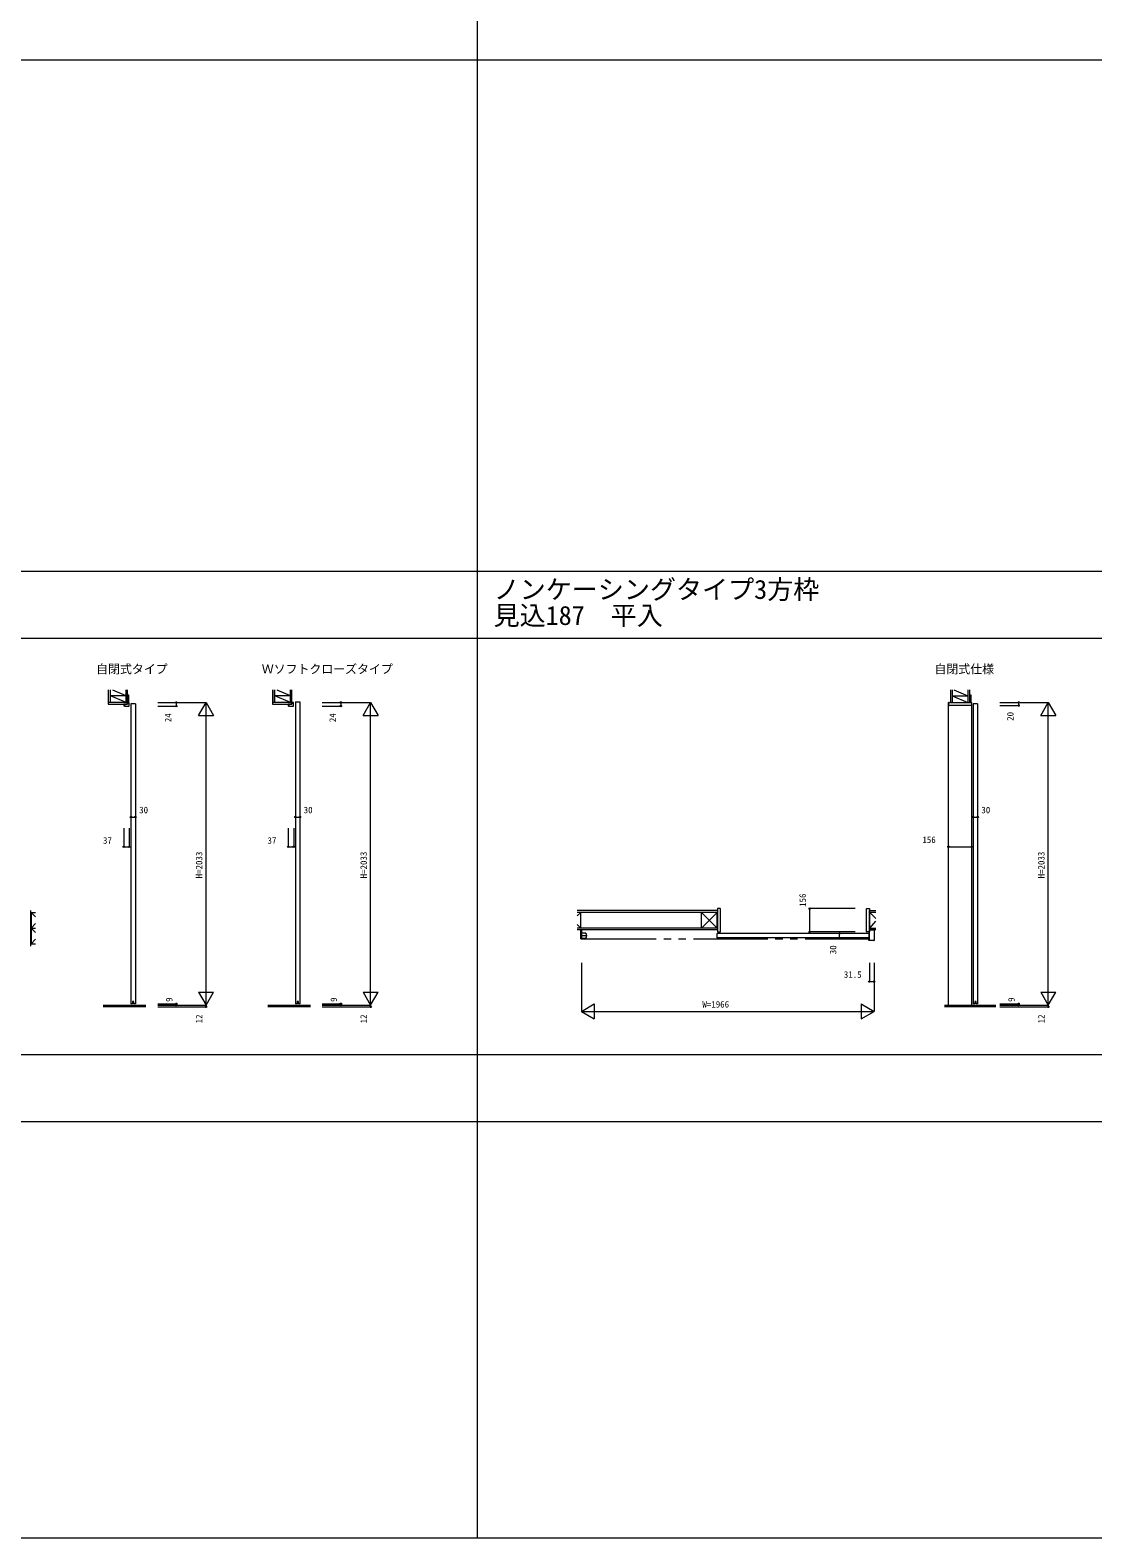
# Model space of a CAD drawing. Units: millimetres, scale not verified. Extents: x -14341 to 14341, y -10000 to 10000.
# Drawn here: x -5945 to 1192, y -10000 to 130 of the extents above; entities that cross this region are included whole.
import ezdxf
from ezdxf.enums import TextEntityAlignment as Align

# ---------------------------------------------------------------- set-up
doc = ezdxf.new("R2010")
doc.units = ezdxf.units.MM
doc.header["$LTSCALE"] = 50
doc.linetypes.add('USER1', pattern=[15, 10, -1, 1, -1, 1, -1])
doc.linetypes.add('USER2', pattern=[13, 10, -1, 1, -1])
for name, color, linetype, lineweight in [('0-0_0', 7, 'Continuous', 18), ('0-1_YKK_F1', 7, 'Continuous', 18), ('0-2_YKK_N1', 2, 'Continuous', 18), ('0-3_YKK_B1', 4, 'Continuous', 18), ('0-4_YKK_Z1', 7, 'Continuous', 18)]:
    doc.layers.add(name, color=color, linetype=linetype, lineweight=lineweight)
doc.styles.add('ＭＳ ゴシック', font='')
doc.styles.get('ＭＳ ゴシック').set_extended_font_data('MS Gothic')

msp = doc.modelspace()

# ---------------------------------------------------------------- linework, layer by layer
at = {"layer": '0-1_YKK_F1'}
for p, q in [((-2940.51, -10000), (-2940.51, 9500)), ((-14340.51, -70), (14159.49, -70)), ((-14340.51, -3505), (14159.49, -3505)), ((-14340.51, -3955), (14159.49, -3955)), ((-14340.51, -6752.5), (8459.49, -6752.5)), ((-14340.51, -7202.5), (8459.49, -7202.5)), ((-14340.51, -10000), (14340.51, -10000))]:
    msp.add_line(p, q, dxfattribs=at)
at = {"layer": '0-2_YKK_N1'}
for p, q in [((-5088.51, -4387.49), (-4763.51, -4387.49)), ((-5088.51, -4411.49), (-4963.51, -4411.49)), ((-4963.51, -4387.49), (-4963.51, -4411.49)), ((-4813.51, -4474.09), (-4763.51, -4387.49)), ((-4763.51, -6420.49), (-4763.51, -4387.49)), ((-4763.51, -4387.49), (-4713.51, -4474.09)), ((-3983.51, -4387.5), (-3658.51, -4387.5)), ((-3983.51, -4411.5), (-3858.51, -4411.5)), ((-3858.51, -4387.5), (-3858.51, -4411.5)), ((-3708.51, -4474.1), (-3658.51, -4387.5)), ((-3658.51, -6420.5), (-3658.51, -4387.5)), ((-3658.51, -4387.5), (-3608.51, -4474.1)), ((568.24, -4387.5), (893.24, -4387.5)), ((568.24, -4407.5), (693.24, -4407.5)), ((693.24, -4387.5), (693.24, -4407.5)), ((843.24, -4474.1), (893.24, -4387.5)), ((893.24, -6420.5), (893.24, -4387.5)), ((893.24, -4387.5), (943.24, -4474.1)), ((-4813.51, -4474.09), (-4713.51, -4474.09)), ((-3708.51, -4474.1), (-3608.51, -4474.1)), ((843.24, -4474.1), (943.24, -4474.1)), ((-5268.51, -5156.87), (-5238.51, -5156.87)), ((-4163.51, -5156.87), (-4133.51, -5156.87)), ((388.24, -5156.87), (418.24, -5156.87)), ((-5316.51, -5231.87), (-5316.51, -5356.87)), ((-5279.51, -5231.87), (-5279.51, -5356.87)), ((-4211.51, -5231.87), (-4211.51, -5356.87)), ((-4174.51, -5231.87), (-4174.51, -5356.87)), ((-5316.51, -5356.87), (-5279.51, -5356.87)), ((-4211.51, -5356.87), (-4174.51, -5356.87)), ((222.74, -5356.87), (378.74, -5356.87)), ((-708.76, -5928.5), (-708.76, -5772.5)), ((-403.76, -5772.5), (-708.76, -5772.5)), ((-403.76, -5928.5), (-708.76, -5928.5)), ((-508.76, -5969), (-508.76, -5939)), ((-2243.26, -6137.5), (-2243.26, -6462.5)), ((-277.26, -6137.5), (-277.26, -6462.5)), ((-4813.51, -6333.89), (-4713.51, -6333.89)), ((-4813.51, -6333.89), (-4713.51, -6333.89)), ((-4813.51, -6333.89), (-4763.51, -6420.49)), ((-4763.51, -6420.49), (-4713.51, -6333.89)), ((-3708.51, -6333.89), (-3608.51, -6333.89)), ((-3708.51, -6333.89), (-3608.51, -6333.89)), ((-3708.51, -6333.89), (-3658.51, -6420.5)), ((-3658.51, -6420.5), (-3608.51, -6333.89)), ((843.24, -6333.89), (943.24, -6333.89)), ((843.24, -6333.89), (943.24, -6333.89)), ((843.24, -6333.89), (893.24, -6420.5)), ((893.24, -6420.5), (943.24, -6333.89)), ((-5088.51, -6420.49), (-4763.51, -6420.49)), ((-5088.51, -6432.49), (-4763.51, -6432.49)), ((-4763.51, -6420.49), (-4763.51, -6432.49)), ((-3983.51, -6420.5), (-3658.51, -6420.5)), ((-3983.51, -6432.5), (-3658.51, -6432.5)), ((-3658.51, -6420.5), (-3658.51, -6432.5)), ((-2243.26, -6462.5), (-2156.66, -6412.5)), ((-2243.26, -6462.5), (-277.26, -6462.5)), ((-2243.26, -6462.5), (-2156.66, -6512.5)), ((-2156.66, -6412.5), (-2156.66, -6512.5)), ((-363.86, -6412.5), (-363.86, -6512.5)), ((-363.86, -6412.5), (-277.26, -6462.5)), ((-363.86, -6512.5), (-277.26, -6462.5)), ((568.24, -6420.5), (893.24, -6420.5)), ((568.24, -6432.5), (893.24, -6432.5)), ((893.24, -6420.5), (893.24, -6432.5))]:
    msp.add_line(p, q, dxfattribs=at)
for points in [[(-308.76, -6137.5), (-308.76, -6262.5), (-277.26, -6262.5)], [(-5088.51, -6411.49), (-4963.51, -6411.49), (-4963.51, -6420.49)], [(-3983.51, -6411.49), (-3858.51, -6411.49), (-3858.51, -6420.5)], [(568.24, -6411.49), (693.24, -6411.49), (693.24, -6420.5)]]:
    msp.add_lwpolyline(points, dxfattribs=at)
for centre in [(-4963.51, -4387.49), (-4963.51, -4411.49), (-3858.51, -4387.5), (-3858.51, -4411.5), (693.24, -4387.5), (693.24, -4407.5), (-5268.51, -5156.87), (-5238.51, -5156.87), (-4163.51, -5156.87), (-4133.51, -5156.87), (388.24, -5156.87), (418.24, -5156.87), (-5316.51, -5356.87), (-5279.51, -5356.87), (-4211.51, -5356.87), (-4174.51, -5356.87), (222.74, -5356.87), (378.74, -5356.87), (-708.76, -5772.5), (-708.76, -5928.5), (-508.76, -5939), (-508.76, -5969), (-308.76, -6262.5), (-277.26, -6262.5), (-4963.51, -6411.49), (-4963.51, -6420.49), (-4763.51, -6432.49), (-3858.51, -6411.49), (-3858.51, -6420.5), (-3658.51, -6432.5), (693.24, -6411.49), (693.24, -6420.5), (893.24, -6432.5)]:
    msp.add_circle(centre, 5, dxfattribs=at)
at = {"layer": '0-3_YKK_B1'}
for p, q in [((-5314.51, -4411.49), (-5311.51, -4411.49)), ((-5306.51, -4411.49), (-5281.51, -4411.49)), ((-5279.51, -4409.49), (-5279.51, -4389.49)), ((-5238.51, -4395.49), (-5268.51, -4395.49)), ((-5268.51, -4395.49), (-5268.51, -6411.49)), ((-5238.51, -4395.49), (-5238.51, -6411.49)), ((-4210.51, -4411.5), (-4207.51, -4411.5)), ((-4202.51, -4411.5), (-4177.51, -4411.5)), ((-4175.51, -4409.5), (-4175.51, -4389.5)), ((-4163.51, -4382.5), (-4133.51, -4382.5)), ((-4163.51, -4382.5), (-4163.51, -6411.49)), ((-4133.51, -4382.5), (-4133.51, -6411.49)), ((227.74, -4387.5), (222.74, -4387.5)), ((222.74, -6420.5), (222.74, -4387.5)), ((374.24, -4407.5), (227.24, -4407.5)), ((373.74, -4387.5), (378.74, -4387.5)), ((378.74, -6420.5), (378.74, -4387.5)), ((418.24, -4395.5), (388.24, -4395.5)), ((388.24, -4395.5), (388.24, -6411.5)), ((418.24, -4395.5), (418.24, -6411.5)), ((-1308.76, -5926.48), (-1308.76, -5774.48)), ((-328.76, -5926.5), (-328.76, -5774.5)), ((-2244.26, -5940.98), (-2244.26, -5966.99)), ((-2214.26, -5937.98), (-2241.26, -5937.98)), ((-2241.26, -5969.98), (-2214.26, -5969.98)), ((-2212.26, -5941.98), (-2212.26, -5939.98)), ((-2208.26, -5941.98), (-2212.26, -5941.98)), ((-2212.26, -5967.99), (-2212.26, -5965.98)), ((-1332.76, -5940.98), (-1330.76, -5938.98)), ((-1332.76, -5940.98), (-1332.76, -5966.98)), ((-1330.76, -5968.98), (-1332.76, -5966.98)), ((-312.26, -5939), (-1330.76, -5938.98)), ((-312.26, -5969), (-1330.76, -5968.98)), ((-312.26, -5939), (-310.26, -5941)), ((-312.26, -5969), (-310.26, -5967)), ((-310.26, -5967), (-310.26, -5941)), ((-279.26, -5987.5), (-311.26, -5987.5)), ((-5258.01, -6411.49), (-5268.51, -6411.49)), ((-5238.51, -6411.49), (-5249.01, -6411.49)), ((-4153.01, -6411.49), (-4163.51, -6411.49)), ((-4133.51, -6411.49), (-4144.01, -6411.49)), ((398.74, -6411.5), (388.24, -6411.5)), ((418.24, -6411.5), (407.74, -6411.5))]:
    msp.add_line(p, q, dxfattribs=at)
at = {"layer": '0-3_YKK_B1', "linetype": 'USER2'}
msp.add_line((-2247.26, -5953.98), (-2205.19, -5953.98), dxfattribs=at)
at = {"layer": '0-3_YKK_B1', "linetype": 'USER1'}
for p, q in [((-2245.76, -5976.18), (-2245.76, -5915.48)), ((-2245.76, -5976.18), (-2240.26, -5976.18)), ((-2240.26, -5976.18), (-2240.26, -5915.48)), ((-2240.26, -5974.98), (-308.76, -5975))]:
    msp.add_line(p, q, dxfattribs=at)
at = {"layer": '0-3_YKK_B1'}
for points in [[(-5291.01, -4338.49), (-5291.01, -4387.49), (-5282.01, -4387.49), (-5282.01, -4338.49)], [(365.74, -4338.5), (365.74, -4387.5), (374.74, -4387.5), (374.74, -4338.5)]]:
    msp.add_lwpolyline(points, close=True, dxfattribs=at)
for points in [[(-5281.51, -4387.49), (-5291.01, -4387.49), (-5291.01, -4397.49), (-5316.51, -4397.49), (-5316.51, -4409.49)], [(-4177.51, -4387.5), (-4187.01, -4387.5), (-4187.01, -4397.5), (-4212.51, -4397.5), (-4212.51, -4409.5)], [(225.24, -4405.5), (225.24, -4387.5), (376.24, -4387.5), (376.24, -4405.5)], [(-1310.76, -5772.48), (-1328.76, -5772.48), (-1328.76, -5928.48), (-1310.76, -5928.48)], [(-326.76, -5772.5), (-308.76, -5772.5), (-308.76, -5928.5), (-326.76, -5928.5)], [(-2212.26, -5965.98), (-2208.26, -5965.98), (-2208.26, -5941.98)], [(-313.26, -5985.5), (-313.26, -5979.5), (-312.76, -5979), (-308.76, -5979), (-308.76, -5915.5), (-277.26, -5915.5), (-277.26, -5985.5)], [(-5249.01, -6411.49), (-5249.01, -6395.49), (-5258.01, -6395.49), (-5258.01, -6411.49)], [(-4144.01, -6411.49), (-4144.01, -6395.49), (-4153.01, -6395.49), (-4153.01, -6411.49)], [(407.74, -6411.5), (407.74, -6395.5), (398.74, -6395.5), (398.74, -6411.5)]]:
    msp.add_lwpolyline(points, dxfattribs=at)
for centre, radius, start, end in [((-5314.51, -4409.49), 2, 180, 270), ((-5309.01, -4411.49), 2.5, 0, 180), ((-5281.51, -4389.49), 2, 0, 90), ((-5281.51, -4409.49), 2, 270, 0), ((-4210.51, -4409.5), 2, 180, 270), ((-4205.01, -4411.5), 2.5, 0, 180), ((-4177.51, -4389.5), 2, 0, 90), ((-4177.51, -4409.5), 2, 270, 0), ((227.24, -4405.5), 2, 180, 270), ((374.24, -4405.5), 2, 270, 0), ((-1310.76, -5774.48), 2, 0, 90), ((-326.76, -5774.5), 2, 90, 180), ((-2241.26, -5940.98), 2.99, 89.96782, 180.03218), ((-2241.26, -5966.99), 2.99, 179.96782, 270.03218), ((-2214.25, -5939.98), 2, 359.96796, 90.03204), ((-2214.25, -5967.99), 2, 269.96796, 0.03204), ((-1310.76, -5926.48), 2, 270, 0), ((-326.76, -5926.5), 2, 180, 270), ((-311.26, -5985.5), 2, 180, 270), ((-279.26, -5985.5), 2, 270, 0)]:
    msp.add_arc(centre, radius, start, end, dxfattribs=at)
at = {"layer": '0-4_YKK_Z1'}
for p, q in [((-5421.01, -4301.62), (-5421.01, -4397.49)), ((-5408.51, -4301.62), (-5408.51, -4384.99)), ((-5408.51, -4339.99), (-5303.51, -4339.99)), ((-5408.51, -4339.99), (-5303.51, -4384.99)), ((-5393.04, -4301.62), (-5303.51, -4339.99)), ((-5303.51, -4301.62), (-5303.51, -4384.99)), ((-5291.01, -4397.49), (-5291.01, -4301.62)), ((-4317.01, -4301.63), (-4317.01, -4397.5)), ((-4304.51, -4340), (-4199.51, -4340)), ((-4304.51, -4340), (-4199.51, -4385)), ((-4289.04, -4301.63), (-4199.51, -4340)), ((-4199.51, -4301.63), (-4199.51, -4385)), ((-4187.01, -4397.5), (-4187.01, -4301.63)), ((235.74, -4301.63), (235.74, -4387.5)), ((248.24, -4301.63), (248.24, -4387.5)), ((248.24, -4342.5), (353.24, -4342.5)), ((248.24, -4342.5), (353.24, -4387.5)), ((257.88, -4301.63), (353.24, -4342.5)), ((353.24, -4301.63), (353.24, -4387.5)), ((365.74, -4387.5), (365.74, -4301.63)), ((-5421.01, -4384.99), (-5291.01, -4384.99)), ((-5421.01, -4397.49), (-5291.01, -4397.49)), ((-4317.01, -4385), (-4187.01, -4385)), ((-4317.01, -4397.5), (-4187.01, -4397.5)), ((236.24, -4387.5), (365.74, -4387.5)), ((-5941.51, -6025), (-5941.51, -5785.5)), ((-5941.51, -5798), (-5908.51, -5798)), ((-5938.51, -5798), (-5938.51, -6008)), ((-5938.51, -5798), (-5908.51, -5828)), ((-5938.51, -5903), (-5938.51, -5798)), ((-5908.51, -5873), (-5938.51, -5903)), ((-1328.76, -5785.48), (-2270.53, -5785.48)), ((-2246.74, -5797.98), (-2270.53, -5821.77)), ((-1328.76, -5797.98), (-2270.53, -5797.98)), ((-2246.74, -5902.98), (-2246.74, -5797.98)), ((-1331.76, -5797.98), (-1436.76, -5902.98)), ((-1436.76, -5797.98), (-1331.76, -5902.98)), ((-1436.76, -5902.98), (-1436.76, -5797.98)), ((-1331.76, -5902.98), (-1331.76, -5797.98)), ((-1328.76, -5785.48), (-1328.76, -5915.48)), ((-308.76, -5785.5), (-308.76, -5798)), ((-308.76, -5785.5), (-265.26, -5785.5)), ((-308.76, -5915), (-308.76, -5786)), ((-265.26, -5798), (-308.76, -5798)), ((-305.76, -5903), (-305.76, -5798)), ((-305.76, -5798), (-265.26, -5838.5)), ((-305.76, -5903), (-265.26, -5856.01)), ((-5941.51, -5903), (-5908.51, -5903)), ((-5941.51, -5903), (-5908.51, -5903)), ((-5938.51, -5903), (-5908.51, -5933)), ((-2246.74, -5902.98), (-2270.53, -5879.2)), ((-1328.76, -5902.98), (-2270.53, -5902.98)), ((-1328.76, -5915.48), (-2270.53, -5915.48)), ((-308.76, -5903), (-265.26, -5903)), ((-308.76, -5903), (-308.76, -5915.5)), ((-265.26, -5915.5), (-308.76, -5915.5)), ((-5941.51, -6008), (-5908.51, -6008)), ((-5938.51, -6008), (-5908.51, -5978)), ((-5454.01, -6420.49), (-5167.5, -6420.49)), ((-5454.01, -6423.49), (-5167.5, -6423.49)), ((-5454.01, -6426.49), (-5167.5, -6426.49)), ((-5454.01, -6429.49), (-5167.5, -6429.49)), ((-5167.5, -6432.49), (-5454.01, -6432.49)), ((-4350.01, -6420.49), (-4062.51, -6420.49)), ((-4350.01, -6423.49), (-4062.51, -6423.49)), ((-4350.01, -6426.49), (-4062.51, -6426.49)), ((-4350.01, -6429.49), (-4062.51, -6429.49)), ((-4062.51, -6432.49), (-4350.01, -6432.49)), ((196.79, -6420.5), (540.57, -6420.5)), ((196.79, -6423.5), (540.57, -6423.5)), ((196.79, -6426.5), (540.57, -6426.5)), ((196.79, -6429.5), (540.57, -6429.5)), ((540.57, -6432.5), (196.79, -6432.5))]:
    msp.add_line(p, q, dxfattribs=at)
msp.add_lwpolyline([(-4304.51, -4301.63), (-4304.51, -4385), (-4304.51, -4301.63)], dxfattribs=at)

# ---------------------------------------------------------------- texts
at = {"layer": '0-0_0', "style": 'ＭＳ ゴシック'}
for s, height, p in [('ノンケーシングタイプ3方枠', 128.3, (-2832.51, -3730)), ('見込187\u3000平入', 128.3, (-2832.51, -3905)), ('自閉式タイプ', 58.65, (-5502.17, -4210)), ('Ｗソフトクローズタイプ', 58.65, (-4389.51, -4210)), ('自閉式仕様', 58.65, (128.83, -4210))]:
    msp.add_text(s, height=height, dxfattribs=at).set_placement(p, align=Align.BOTTOM_LEFT)
at = {"layer": '0-2_YKK_N1', "color": 7, "style": 'ＭＳ ゴシック'}
for s, p in [('20', (673.02, -4510.65)), ('24', (-4983.73, -4519.65)), ('24', (-3878.73, -4519.65)), ('H=2033', (-4775.51, -5568.99)), ('H=2033', (-3670.51, -5569)), ('H=2033', (881.24, -5569)), ('156', (-721.95, -5760.72)), ('30', (-517.21, -6078.68)), ('9', (-4976.15, -6399.18)), ('9', (-3871.15, -6399.18)), ('9', (680.6, -6399.18)), ('12', (-4775.51, -6543.15)), ('12', (-3670.51, -6543.15)), ('12', (881.24, -6543.15))]:
    msp.add_text(s, height=43.99, rotation=90, dxfattribs=at).set_placement(p, align=Align.BOTTOM_LEFT)
for s, p in [('30', (-5213.13, -5144.87)), ('30', (-4108.13, -5144.87)), ('30', (443.62, -5144.87)), ('37', (-5456.12, -5349.84)), ('37', (-4351.12, -5349.84)), ('156', (47.57, -5344.87)), ('31.5', (-480.23, -6250.5)), ('W=1966', (-1430.26, -6450.47))]:
    msp.add_text(s, height=43.99, dxfattribs=at).set_placement(p, align=Align.BOTTOM_LEFT)

doc.saveas('drawing.dxf')
